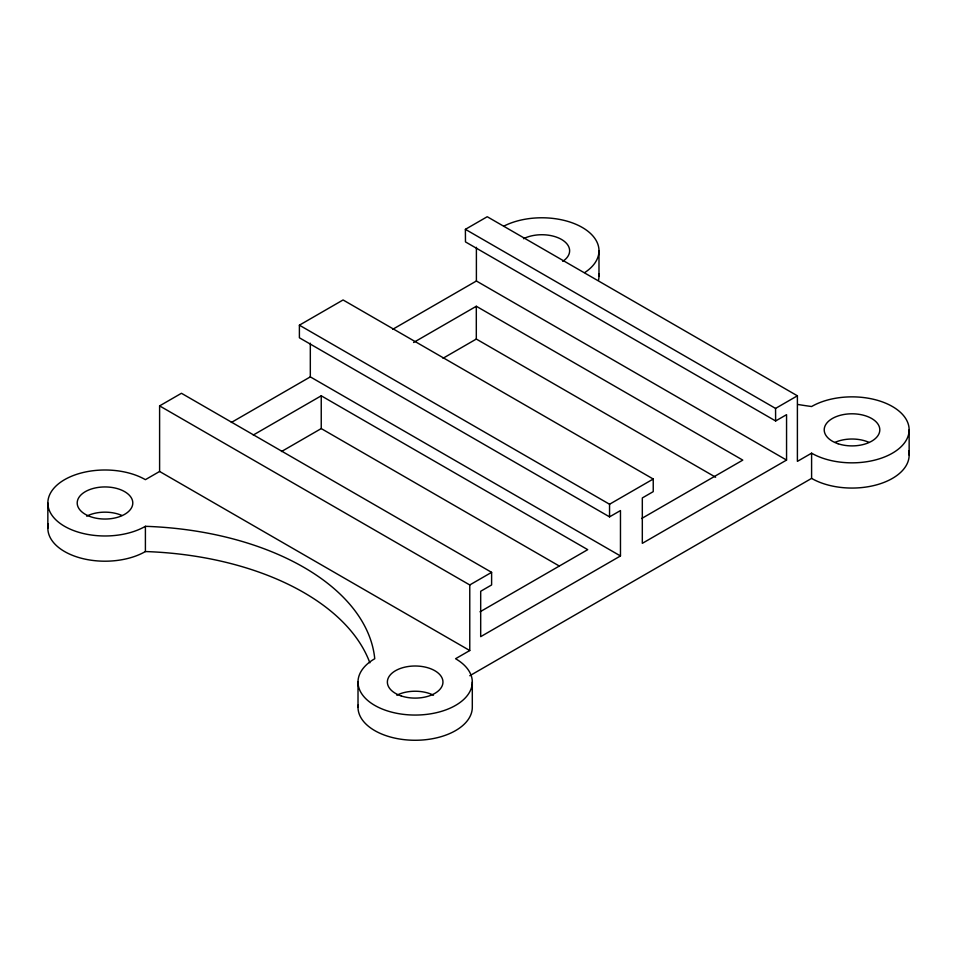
<?xml version="1.0" encoding="UTF-8"?>
<svg xmlns="http://www.w3.org/2000/svg" width="957" height="957" viewBox="0 0 957 957"><rect width="100%" height="100%" fill="white"/><g stroke="black" fill="none" stroke-linecap="round" stroke-linejoin="round"><path stroke-width="1.44" d="M159.604 405.888L469.767 584.954L469.767 650.533L159.604 471.466L159.604 405.888L181.447 393.279L491.611 572.346L491.611 584.954L480.689 591.259L480.689 636.656L620.471 555.957L620.471 510.56L609.549 516.864L299.397 337.785L299.397 325.177L343.073 299.96L653.236 479.026L653.236 491.635L642.314 497.939L642.314 543.337L786.558 460.066L786.558 414.668L775.637 420.972L465.473 241.906L465.389 229.333L487.233 216.725L797.396 395.803L797.396 461.37L811.596 453.175A57.145 32.993 0 0 0 892.414 453.175A57.145 32.993 0 0 0 892.414 406.522A57.145 32.993 0 0 0 811.596 406.522A306.97 177.224 0 0 1 797.803 404.464M231.355 422.468L310.319 376.879L620.471 555.957M392.681 329.328L476.395 280.999L786.558 460.066M159.604 471.466L145.404 479.66A57.145 32.993 0 0 0 64.586 479.66A57.145 32.993 0 0 0 64.586 526.314A57.145 32.993 0 0 0 145.404 526.314A243.736 140.727 0 0 1 374.749 658.727A57.145 32.993 0 0 0 374.749 705.393A57.145 32.993 0 0 0 455.568 705.393A57.145 32.993 0 0 0 455.568 658.727L469.767 650.533M253.282 435.028L321.241 395.803L587.718 549.653L480.019 611.822M413.58 342.486L476.311 306.264L742.788 460.114L641.645 518.515M281.49 451.537L321.241 428.58L559.259 566.006M443.019 358.277L476.311 339.053L715.633 477.22M469.767 584.954L491.611 572.346M299.397 325.177L609.549 504.243L653.236 479.026M465.389 229.333L775.553 408.412L797.396 395.803M469.803 675.726L811.596 478.392A57.145 32.993 0 0 0 877.282 484.661A57.145 32.993 0 0 0 908.66 450.759M775.553 408.412L775.637 420.972M909.15 429.849L909.15 455.065M811.596 453.175L811.596 478.392M609.549 504.243L609.549 516.864M598.986 250.782L598.986 275.999M476.395 247.313L476.395 280.999M476.311 306.264L476.311 339.053M472.303 682.054L472.303 707.283A57.145 32.993 0 0 1 413.292 740.251A57.145 32.993 0 0 1 358.133 705.118M358.014 682.054L358.014 707.283M321.241 395.803L321.241 428.58M310.319 343.204L310.319 376.879M145.404 526.314L145.404 551.543A243.736 140.727 0 0 1 369.845 662.818M47.85 502.987L47.85 528.204M86.668 516.146A27.801 16.054 0 0 1 121.922 515.476M145.404 551.543A57.145 32.993 0 0 1 79.718 557.799A57.145 32.993 0 0 1 48.34 523.898M598.867 273.846A57.145 32.993 0 0 1 598.496 280.305M396.832 695.213A27.801 16.054 0 0 1 433.485 695.213M835.078 442.337A27.801 16.054 0 0 1 868.932 442.337M504.16 225.972A57.145 32.993 0 0 1 582.251 227.443A57.145 32.993 0 0 1 584.811 272.53M523.515 238.712A27.801 16.054 0 0 1 561.496 239.429A27.801 16.054 0 0 1 562.74 261.357M89.551 516.337A27.801 16.054 0 0 0 132.736 504.04A27.801 16.054 0 0 0 92.697 488.596A27.801 16.054 0 0 0 89.551 516.337M401.258 695.954A27.801 16.054 0 0 0 442.959 682.054A27.801 16.054 0 0 0 401.258 668.153A27.801 16.054 0 0 0 401.258 695.954M838.105 443.749A27.801 16.054 0 0 0 879.806 429.849A27.801 16.054 0 0 0 838.105 415.948A27.801 16.054 0 0 0 838.105 443.749"/></g></svg>
